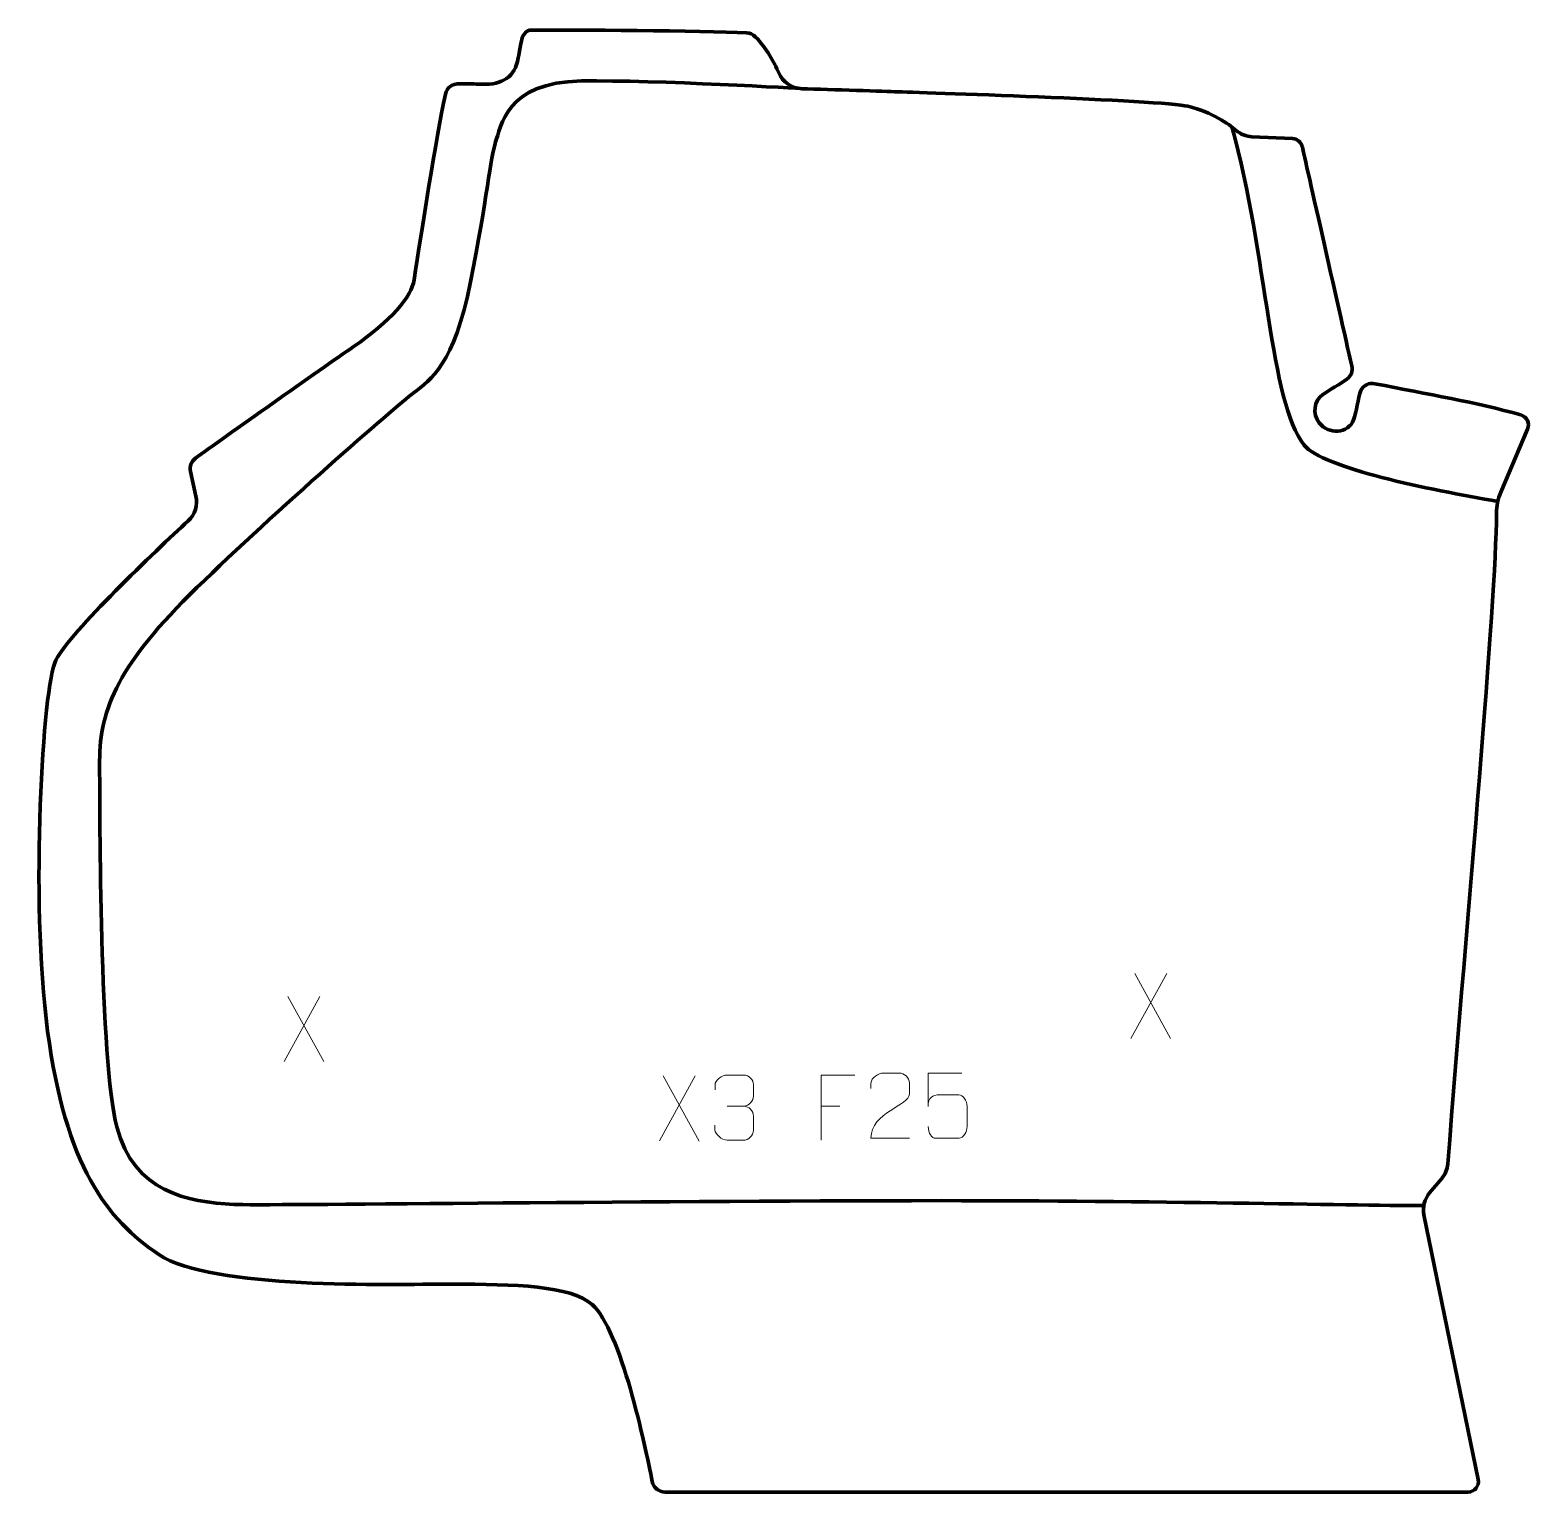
# Model space of a CAD drawing. Header units: millimetres. Extents: x -289 to 286, y -280 to 280.
import ezdxf

# ---------------------------------------------------------------- set-up
doc = ezdxf.new("R2010")
doc.units = ezdxf.units.MM
doc.header["$MEASUREMENT"] = 0
for name, color, linetype in [('layer 1', 7, 'Continuous'), ('layer 2', 7, 'Continuous'), ('layer 3', 7, 'Continuous')]:
    doc.layers.add(name, color=color, linetype=linetype)

msp = doc.modelspace()

# ---------------------------------------------------------------- linework, layer by layer
at = {"layer": 'layer 1', "color": 250, "lineweight": 9}
for points in [[(146.7281, -81.3381), (146.7281, -81.3381), (132.9875, -106.2339), (132.9875, -106.2339)], [(134.4421, -81.3381), (134.4421, -81.3381), (148.1827, -106.2916), (148.1827, -106.2916)], [(-177.5814, -90.2007), (-177.5814, -90.2007), (-191.322, -115.0965), (-191.322, -115.0965)], [(-189.8674, -90.2007), (-189.8674, -90.2007), (-176.1268, -115.1542), (-176.1268, -115.1542)], [(-33.8727, -120.6174), (-33.8727, -120.6174), (-47.6133, -145.5132), (-47.6133, -145.5132)], [(-46.1587, -120.6174), (-46.1587, -120.6174), (-32.4181, -145.5709), (-32.4181, -145.5709)], [(-21.58, -132.2203), (-21.58, -132.2203), (-15.3836, -132.2203), (-15.3836, -132.2203)], [(14.3501, -132.2203), (14.3501, -132.2203), (21.5182, -132.2203), (21.5182, -132.2203)]]:
    msp.add_open_spline(points, degree=3, dxfattribs=at)
for points, knots in [([(-26.2897, -125.9751), (-26.2897, -125.9751), (-26.2897, -124.1179), (-26.2897, -124.1179), (-26.2897, -124.1179), (-26.304, -122.376), (-23.6395, -120.2579), (-21.5804, -120.2806), (-21.5804, -120.2806), (-19.5163, -120.2806), (-17.4523, -120.2806), (-15.3886, -120.2806), (-15.3886, -120.2806), (-13.1941, -120.2718), (-11.5958, -122.1186), (-11.5514, -124.0307), (-11.5514, -124.0307), (-11.5518, -125.4658), (-11.5518, -126.9009), (-11.5514, -128.3364), (-11.5514, -128.3364), (-11.6, -129.9899), (-13.2026, -132.2199), (-15.4009, -132.2099), (-15.4009, -132.2099), (-13.1972, -132.2211), (-11.5892, -134.0243), (-11.5352, -136.0838), (-11.5352, -136.0838), (-11.5356, -137.8685), (-11.5356, -139.6532), (-11.5352, -141.4383), (-11.5352, -141.4383), (-11.5251, -143.4997), (-13.58, -145.2628), (-15.4009, -145.2547), (-15.4009, -145.2547), (-17.4662, -145.2544), (-19.5314, -145.2544), (-21.597, -145.2547), (-21.597, -145.2547), (-23.7656, -145.2432), (-26.2966, -142.843), (-26.3152, -141.3812), (-26.3152, -141.3812), (-26.3152, -141.3812), (-26.3152, -139.4726), (-26.3152, -139.4726)], [0, 0, 0, 0, 0.07692308, 0.07692308, 0.07692308, 0.07692308, 0.15384615, 0.15384615, 0.15384615, 0.15384615, 0.23076923, 0.23076923, 0.23076923, 0.23076923, 0.30769231, 0.30769231, 0.30769231, 0.30769231, 0.38461538, 0.38461538, 0.38461538, 0.38461538, 0.46153846, 0.46153846, 0.46153846, 0.46153846, 0.53846154, 0.53846154, 0.53846154, 0.53846154, 0.61538462, 0.61538462, 0.61538462, 0.61538462, 0.69230769, 0.69230769, 0.69230769, 0.69230769, 0.76923077, 0.76923077, 0.76923077, 0.76923077, 0.84615385, 0.84615385, 0.84615385, 0.84615385, 1, 1, 1, 1]), ([(27.2241, -120.3406), (27.2241, -120.3406), (14.3501, -120.3406), (14.3501, -120.3406), (14.3501, -120.3406), (14.3501, -120.3406), (14.3501, -145.2942), (14.3501, -145.2942)], [0, 0, 0, 0, 0.33333333, 0.33333333, 0.33333333, 0.33333333, 1, 1, 1, 1]), ([(48.1797, -144.4897), (43.2653, -144.4894), (38.3509, -144.4894), (33.4368, -144.4897), (33.4368, -144.4897), (33.4368, -134.5574), (48.0878, -131.9162), (48.1797, -127.6059), (48.1797, -127.6059), (48.1794, -126.1818), (48.1794, -124.7581), (48.1797, -123.3348), (48.1797, -123.3348), (48.1628, -121.2577), (46.04, -119.5329), (44.369, -119.5156), (44.369, -119.5156), (42.2958, -119.516), (40.2229, -119.516), (38.1505, -119.5156), (38.1505, -119.5156), (36.3284, -119.4991), (33.5037, -121.2912), (33.4368, -123.3848), (33.4368, -123.3848), (33.4368, -123.3848), (33.4368, -125.4396), (33.4368, -125.4396)], [0, 0, 0, 0, 0.125, 0.125, 0.125, 0.125, 0.25, 0.25, 0.25, 0.25, 0.375, 0.375, 0.375, 0.375, 0.5, 0.5, 0.5, 0.5, 0.625, 0.625, 0.625, 0.625, 0.75, 0.75, 0.75, 0.75, 1, 1, 1, 1]), ([(68.1738, -119.5838), (68.1738, -119.5838), (55.3221, -119.5838), (55.3221, -119.5838), (55.3221, -119.5838), (55.3224, -123.8144), (55.3224, -128.0453), (55.3221, -132.2765), (55.3221, -132.2765), (55.3218, -128.9664), (56.9528, -127.8946), (59.7648, -127.8341), (59.7648, -127.8341), (62.2044, -127.8338), (64.6439, -127.8338), (67.0831, -127.8341), (67.0831, -127.8341), (68.7329, -127.8273), (70.2078, -130.2078), (70.2363, -132.2765), (70.2363, -132.2765), (70.236, -134.8638), (70.236, -137.4514), (70.2363, -140.0391), (70.2363, -140.0391), (70.2825, -141.9985), (68.7831, -144.4348), (67.1572, -144.4933), (67.1572, -144.4933), (65.2007, -144.493), (60.3057, -144.493), (58.3487, -144.4933), (58.3487, -144.4933), (56.5032, -144.5021), (55.3961, -142.5373), (55.3753, -139.9862)], [0, 0, 0, 0, 0.1, 0.1, 0.1, 0.1, 0.2, 0.2, 0.2, 0.2, 0.3, 0.3, 0.3, 0.3, 0.4, 0.4, 0.4, 0.4, 0.5, 0.5, 0.5, 0.5, 0.6, 0.6, 0.6, 0.6, 0.7, 0.7, 0.7, 0.7, 0.8, 0.8, 0.8, 0.8, 1, 1, 1, 1])]:
    msp.add_open_spline(points, degree=3, knots=knots, dxfattribs=at)
at = {"layer": 'layer 2', "color": 230, "lineweight": 200}
msp.add_open_spline([(265.9822, -275.2096), (265.9822, -275.2096), (245.224, -173.8184), (245.224, -173.8184), (245.224, -173.8184), (244.6105, -170.8219), (245.4082, -167.7097), (247.3879, -165.375), (247.3879, -165.375), (247.3879, -165.375), (252.0118, -159.9218), (252.0118, -159.9218), (252.0118, -159.9218), (253.3686, -158.3219), (254.1853, -156.339), (254.3479, -154.2495), (254.3479, -154.2495), (261.9185, -56.9788), (272.8144, 60.0663), (272.9788, 94.9744), (272.9788, 94.9744), (272.9915, 97.7097), (273.5591, 100.4128), (274.6591, 102.9185), (274.6591, 102.9185), (274.6591, 102.9185), (284.8484, 127.1279), (284.8484, 127.1279), (284.8484, 127.1279), (285.8224, 129.3462), (284.6113, 131.9162), (282.2752, 132.5709), (282.2752, 132.5709), (265.4089, 137.2992), (246.6612, 140.5761), (226.4598, 144.5047), (226.4598, 144.5047), (224.2616, 144.9319), (221.8123, 143.9519), (221.0347, 141.8557), (221.0347, 141.8557), (220.0381, 139.1682), (219.2839, 133.4116), (218.2873, 130.7242), (218.2873, 130.7242), (216.2821, 125.3171), (208.5796, 124.9315), (205.0864, 129.5222), (205.0864, 129.5222), (205.0864, 129.5222), (205.0864, 129.5222), (205.0864, 129.5222), (205.0864, 129.5222), (202.4913, 132.9329), (203.0233, 137.9493), (206.5342, 140.4107), (206.5342, 140.4107), (208.7658, 141.9749), (213.5015, 144.6956), (215.7328, 146.2601), (215.7328, 146.2601), (217.3232, 147.3749), (217.9818, 149.4129), (217.5549, 151.3052), (217.5549, 151.3052), (212.8171, 172.3018), (198.6041, 235.2914), (198.6041, 235.2914), (198.6041, 235.2914), (198.2085, 237.0433), (196.6895, 238.3164), (194.8917, 238.4015), (194.8917, 238.4015), (194.8917, 238.4015), (179.3456, 239.1391), (179.3456, 239.1391), (179.3456, 239.1391), (177.1234, 239.2446), (174.9937, 240.0779), (173.312, 241.5308), (173.312, 241.5308), (170.2806, 244.1499), (164.1864, 248.4486), (154.8049, 250.7849), (154.8049, 250.7849), (145.2426, 253.1666), (49.0214, 256.1486), (43.4435, 256.3473), (43.4435, 256.3473), (39.3599, 256.493), (18.0857, 257.1714), (6.9802, 257.524), (6.9802, 257.524), (3.0916, 257.648), (-0.3577, 260.0165), (-1.8912, 263.5845), (-1.8912, 263.5845), (-3.6223, 267.6125), (-6.5094, 273.0125), (-10.8718, 277.4208), (-10.8718, 277.4208), (-11.7538, 278.3123), (-12.9275, 278.8548), (-14.1813, 278.9221), (-14.1813, 278.9221), (-31.2292, 279.837), (-81.3946, 279.9784), (-96.461, 280), (-96.461, 280), (-98.795, 280.0035), (-100.0438, 277.9912), (-100.452, 275.6982), (-100.452, 275.6982), (-100.8884, 273.2503), (-101.1699, 272.2212), (-101.6394, 269.2882), (-101.6394, 269.2882), (-102.8047, 262.0115), (-107.8907, 258.9663), (-115.2694, 259.2269), (-115.2694, 259.2269), (-119.0522, 259.3603), (-119.9095, 259.3378), (-123.9378, 259.4143), (-123.9378, 259.4143), (-127.1513, 259.475), (-129.0259, 257.879), (-129.5389, 255.4624), (-129.5389, 255.4624), (-133.2575, 237.9273), (-138.6638, 202.9095), (-141.528, 184.2843), (-141.528, 184.2843), (-142.5218, 177.8202), (-150.4925, 168.4801), (-164.8361, 158.6402), (-164.8361, 158.6402), (-177.1604, 150.1851), (-214.8596, 123.4922), (-225.2291, 116.0101), (-225.2291, 116.0101), (-226.8473, 114.8428), (-227.6129, 112.8274), (-227.1779, 110.8825), (-227.1779, 110.8825), (-227.1779, 110.8825), (-225.0753, 101.4697), (-225.0753, 101.4697), (-225.0753, 101.4697), (-224.296, 97.9818), (-225.4433, 94.3457), (-228.087, 91.9352), (-228.087, 91.9352), (-240.311, 80.7881), (-273.111, 49.478), (-278.6877, 38.6753), (-278.6877, 38.6753), (-283.7677, 28.8349), (-288.6285, -52.7857), (-281.8761, -103.4706), (-281.8761, -103.4706), (-275.0029, -155.0577), (-259.2641, -175.6328), (-239.2429, -189.0514), (-239.2429, -189.0514), (-219.2217, -202.4703), (-151.3892, -200.3829), (-127.1844, -200.3829), (-127.1844, -200.3829), (-102.9797, -200.3829), (-81.5361, -200.9361), (-73.3964, -208.1359), (-73.3964, -208.1359), (-62.3143, -217.9375), (-53.0041, -262.2683), (-50.3519, -275.9596), (-50.3519, -275.9596), (-49.8972, -278.3066), (-47.8387, -279.9999), (-45.443, -279.9999), (-45.443, -279.9999), (-45.443, -279.9999), (262.0632, -279.9999), (262.0632, -279.9999), (262.0632, -279.9999), (264.594, -279.9999), (266.4887, -277.684), (265.9822, -275.2096)], degree=3, knots=[0, 0, 0, 0, 0.02083333, 0.02083333, 0.02083333, 0.02083333, 0.04166667, 0.04166667, 0.04166667, 0.04166667, 0.0625, 0.0625, 0.0625, 0.0625, 0.08333333, 0.08333333, 0.08333333, 0.08333333, 0.10416667, 0.10416667, 0.10416667, 0.10416667, 0.125, 0.125, 0.125, 0.125, 0.14583333, 0.14583333, 0.14583333, 0.14583333, 0.16666667, 0.16666667, 0.16666667, 0.16666667, 0.1875, 0.1875, 0.1875, 0.1875, 0.20833333, 0.20833333, 0.20833333, 0.20833333, 0.22916667, 0.22916667, 0.22916667, 0.22916667, 0.25, 0.25, 0.25, 0.25, 0.27083333, 0.27083333, 0.27083333, 0.27083333, 0.29166667, 0.29166667, 0.29166667, 0.29166667, 0.3125, 0.3125, 0.3125, 0.3125, 0.33333333, 0.33333333, 0.33333333, 0.33333333, 0.35416667, 0.35416667, 0.35416667, 0.35416667, 0.375, 0.375, 0.375, 0.375, 0.39583333, 0.39583333, 0.39583333, 0.39583333, 0.41666667, 0.41666667, 0.41666667, 0.41666667, 0.4375, 0.4375, 0.4375, 0.4375, 0.45833333, 0.45833333, 0.45833333, 0.45833333, 0.47916667, 0.47916667, 0.47916667, 0.47916667, 0.5, 0.5, 0.5, 0.5, 0.52083333, 0.52083333, 0.52083333, 0.52083333, 0.54166667, 0.54166667, 0.54166667, 0.54166667, 0.5625, 0.5625, 0.5625, 0.5625, 0.58333333, 0.58333333, 0.58333333, 0.58333333, 0.60416667, 0.60416667, 0.60416667, 0.60416667, 0.625, 0.625, 0.625, 0.625, 0.64583333, 0.64583333, 0.64583333, 0.64583333, 0.66666667, 0.66666667, 0.66666667, 0.66666667, 0.6875, 0.6875, 0.6875, 0.6875, 0.70833333, 0.70833333, 0.70833333, 0.70833333, 0.72916667, 0.72916667, 0.72916667, 0.72916667, 0.75, 0.75, 0.75, 0.75, 0.77083333, 0.77083333, 0.77083333, 0.77083333, 0.79166667, 0.79166667, 0.79166667, 0.79166667, 0.8125, 0.8125, 0.8125, 0.8125, 0.83333333, 0.83333333, 0.83333333, 0.83333333, 0.85416667, 0.85416667, 0.85416667, 0.85416667, 0.875, 0.875, 0.875, 0.875, 0.89583333, 0.89583333, 0.89583333, 0.89583333, 0.91666667, 0.91666667, 0.91666667, 0.91666667, 0.9375, 0.9375, 0.9375, 0.9375, 0.95833333, 0.95833333, 0.95833333, 0.95833333, 1, 1, 1, 1], dxfattribs=at)
at = {"layer": 'layer 3', "color": 142, "lineweight": 200}
for points, knots in [([(245.1424, -170.2767), (215.8252, -170.2767), (141.1922, -168.3632), (60.5758, -168.4063), (60.5758, -168.4063), (-62.5888, -168.4719), (-199.7195, -170.4359), (-210.5561, -169.834), (-210.5561, -169.834), (-228.4854, -168.8378), (-248.8054, -165.2522), (-255.3794, -140.151), (-255.3794, -140.151), (-261.9537, -115.0498), (-261.9537, -20.0181), (-261.9537, -0.0001), (-261.9537, -0.0001), (-261.9537, 20.0184), (-254.5823, 37.35), (-224.7, 66.4355), (-224.7, 66.4355), (-194.818, 95.5209), (-148.6002, 135.7623), (-141.8266, 140.9418), (-141.8266, 140.9418), (-135.0532, 146.1216), (-126.2881, 151.6993), (-119.9131, 183.5743), (-119.9131, 183.5743), (-113.5384, 215.4484), (-112.2948, 231.5238), (-110.3027, 237.1019), (-110.3027, 237.1019), (-108.3109, 242.6797), (-106.5618, 260.0727), (-77.4764, 260.4713), (-77.4764, 260.4713), (-48.3909, 260.8696), (6.9802, 257.5242), (6.9802, 257.5242)], [0, 0, 0, 0, 0.09090909, 0.09090909, 0.09090909, 0.09090909, 0.18181818, 0.18181818, 0.18181818, 0.18181818, 0.27272727, 0.27272727, 0.27272727, 0.27272727, 0.36363636, 0.36363636, 0.36363636, 0.36363636, 0.45454545, 0.45454545, 0.45454545, 0.45454545, 0.54545455, 0.54545455, 0.54545455, 0.54545455, 0.63636364, 0.63636364, 0.63636364, 0.63636364, 0.72727273, 0.72727273, 0.72727273, 0.72727273, 0.81818182, 0.81818182, 0.81818182, 0.81818182, 1, 1, 1, 1]), ([(273.5038, 99.4455), (246.9418, 103.9876), (206.4239, 112.1807), (199.3373, 121.0204), (199.3373, 121.0204), (186.0816, 137.5554), (185.3337, 193.5691), (171.6132, 242.9076)], [0, 0, 0, 0, 0.33333333, 0.33333333, 0.33333333, 0.33333333, 1, 1, 1, 1])]:
    msp.add_open_spline(points, degree=3, knots=knots, dxfattribs=at)

doc.saveas('drawing.dxf')
